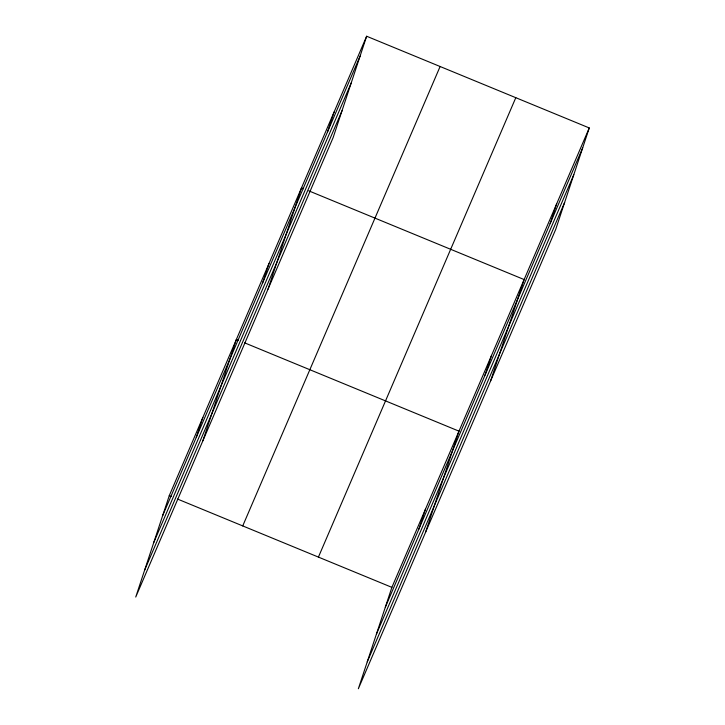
<?xml version="1.0" encoding="UTF-8"?>
<svg xmlns="http://www.w3.org/2000/svg" width="725" height="725" viewBox="0 0 725 725"><rect width="100%" height="100%" fill="white"/><g stroke="black" fill="none" stroke-linecap="round" stroke-linejoin="round"><path stroke-width="1.09" d="M366.651 36.25L169.269 495.646L135.738 597.047L333.119 137.641L366.651 36.25L589.262 127.953L555.731 229.354L358.349 688.75L391.881 587.359L589.262 127.953M196.257 437.402L202.828 417.555M202.846 440.845L236.377 339.454L238.453 340.306M262.387 283.502L268.948 263.655M267.987 289.248L301.518 187.857L303.585 188.708M327.519 131.905L334.089 112.049M418.869 529.105L425.43 509.258M425.457 532.558L458.988 431.157L244.66 342.862M484.989 375.206L491.559 355.359M490.589 380.951L524.13 279.56L308.759 190.838M550.13 223.608L556.691 203.761M162.708 515.502L360.089 56.097M153.809 542.409L351.19 83.012M144.637 570.131L342.019 110.735M242.73 525.915L440.111 66.51M318.42 557.09L515.801 97.694M385.31 607.206L582.701 147.809M376.411 634.112L573.801 174.716M367.249 661.843L564.63 202.438M169.269 495.646L171.336 496.507M177.543 499.063L391.881 587.359"/></g></svg>
